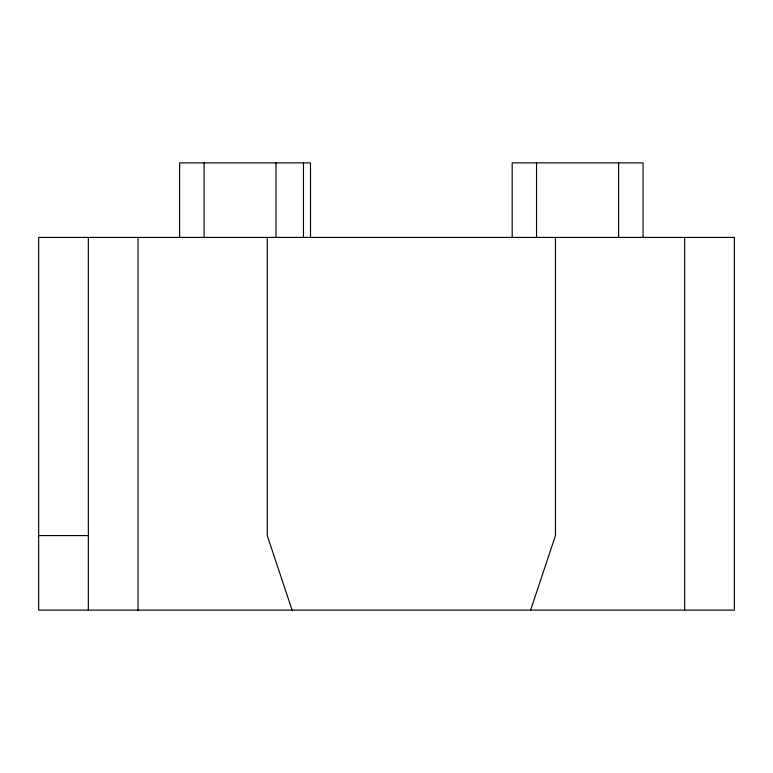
<?xml version="1.0" encoding="UTF-8"?>
<svg xmlns="http://www.w3.org/2000/svg" width="773" height="773" viewBox="0 0 773 773"><rect width="100%" height="100%" fill="white"/><g stroke="black" fill="none" stroke-linecap="round" stroke-linejoin="round"><path stroke-width="1.16" d="M530.607 610.119L555.458 535.583L555.458 237.417M38.65 535.583L88.344 535.583M292.088 610.119L267.236 535.583L267.236 237.417M684.656 237.417L684.656 610.119M643.068 237.417L643.068 162.881L512.18 162.881L512.18 237.417M618.603 162.881L618.603 237.417M536.549 162.881L536.549 237.417M310.504 237.417L310.504 162.881L179.626 162.881L179.626 237.417M303.47 162.881L303.47 237.417M276.038 162.881L276.038 237.417M204.091 162.881L204.091 237.417M138.038 237.417L138.038 610.119M88.344 237.417L88.344 610.119M734.35 237.417L38.65 237.417L38.65 610.119L734.35 610.119L734.35 237.417"/></g></svg>
